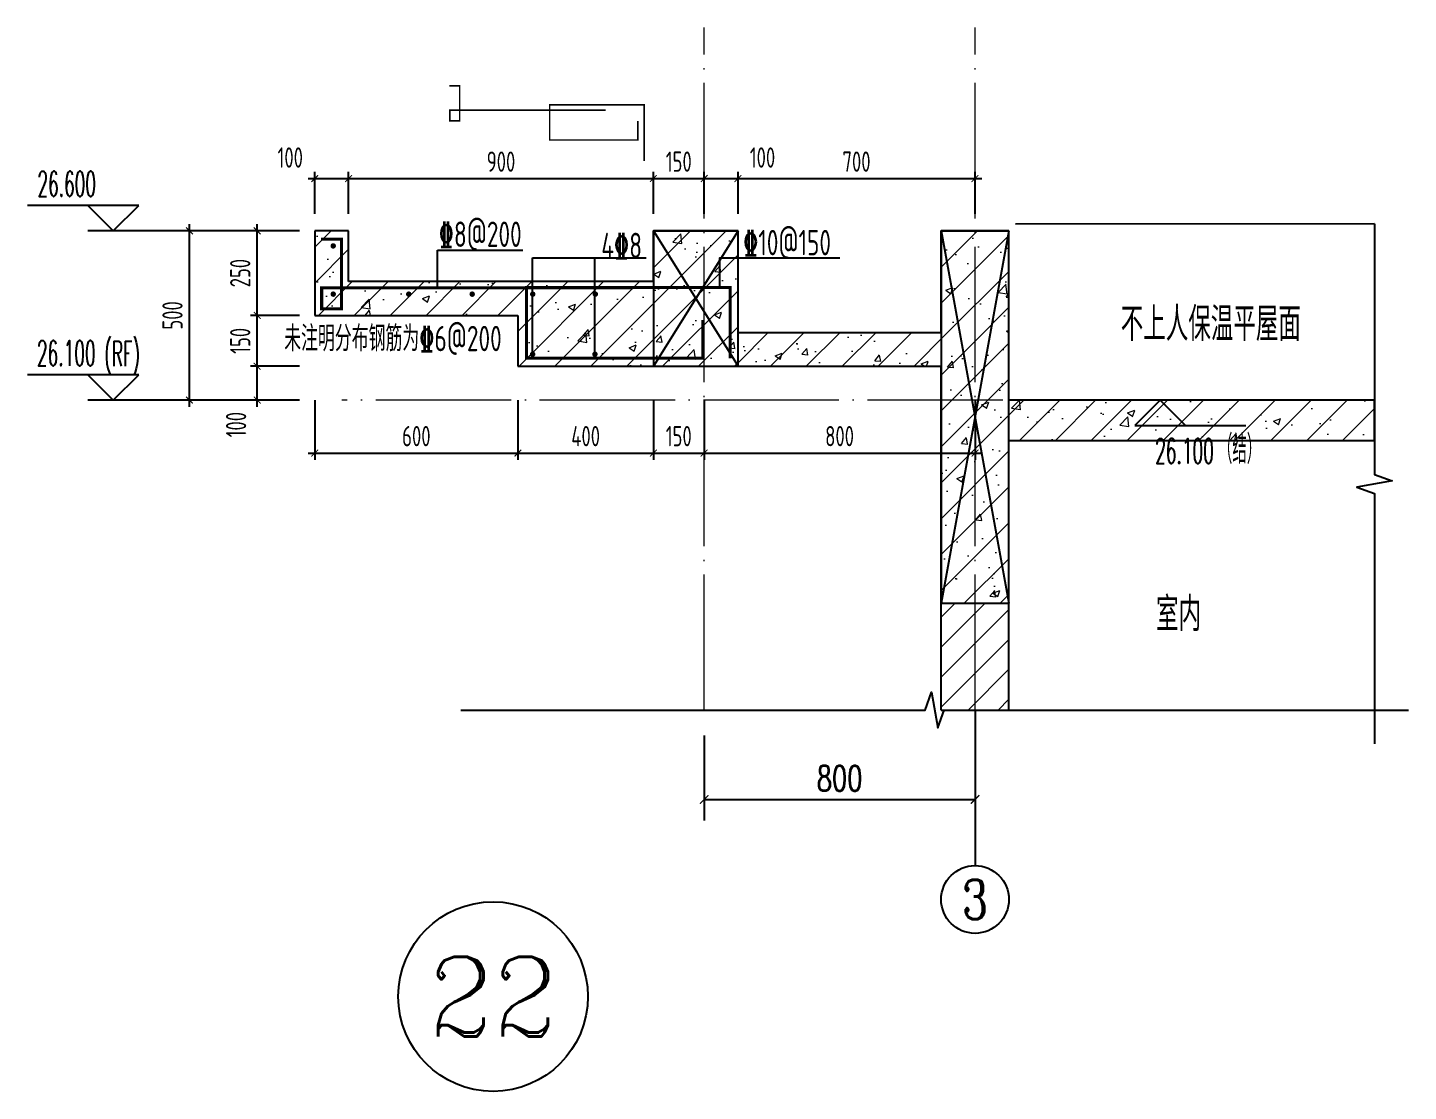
# Model space of a CAD drawing. Extents: x -655480 to 203344, y -294099 to 287156.
# Drawn here: x 168399 to 172477, y 127653 to 130794 of the extents above; entities that cross this region are included whole.
import ezdxf
from ezdxf.enums import TextEntityAlignment as Align

# ---------------------------------------------------------------- set-up
doc = ezdxf.new("R2010")
doc.units = 0
doc.header["$LTSCALE"] = 1000
doc.linetypes.add('DOTE', pattern=[2.42, 2, -0.2, 0.02, -0.2])
doc.layers.get('0').update_dxf_attribs({"linetype": 'CONTINUOUS'})
doc.layers.get('DEFPOINTS').update_dxf_attribs({"linetype": 'CONTINUOUS'})
for name, color, linetype in [('A-AXIS_TEXT', 7, 'CONTINUOUS'), ('AXIS', 3, 'CONTINUOUS'), ('DIM', 2, 'CONTINUOUS'), ('DIM_ELEV', 3, 'CONTINUOUS'), ('DIM_SYMB', 3, 'CONTINUOUS'), ('PUB_TEXT', 2, 'CONTINUOUS'), ('REIN', 6, 'CONTINUOUS'), ('S-大样-砼线', 7, 'CONTINUOUS'), ('S-引出线', 40, 'CONTINUOUS'), ('TEXT', 2, 'CONTINUOUS'), ('WALL', 5, 'CONTINUOUS')]:
    doc.layers.add(name, color=color, linetype=linetype)
for name, color, linetype, lineweight in [('AXIS_TEXT', 7, 'CONTINUOUS', 20), ('DOTE', 19, 'DOTE', 9), ('PUB_HATCH', 8, 'CONTINUOUS', 9)]:
    doc.layers.add(name, color=color, linetype=linetype, lineweight=lineweight)
doc.styles.add('_TCH_AXIS', font='COMPLEX', dxfattribs={"bigfont": 'GBCBIG'})
doc.styles.add('_TCH_DIM', font='SIMPLEX.shx', dxfattribs={"width": 0.7, "bigfont": 'GBCBIG.shx'})
doc.styles.add('_TCH_DIM_T3', font='SIMPLEX', dxfattribs={"width": 0.705882, "bigfont": 'GBCBIG'})
doc.styles.add('COMPLEX', font='COMPLEX')
doc.styles.add('TSSD_DIMENSION', font='Tssdeng.shx', dxfattribs={"width": 0.7, "bigfont": 'tssdchn.shx'})
doc.styles.add('TSSD_REIN', font='tssdeng.shx', dxfattribs={"width": 0.7, "height": 300, "bigfont": 'tssdchn.shx'})
doc.dimstyles.new('_TCH_ARCH&&25', dxfattribs={"dimtxt": 74.375, "dimasz": 25, "dimexe": 62.5, "dimexo": 75, "dimgap": 25, "dimtad": 1, "dimdec": 0, "dimzin": 0, "dimdsep": 46, "dimtxsty": '_TCH_DIM_T3', "dimblk": 'ARCHTICK', "dimcen": 0.09, "dimclrt": 7, "dimazin": 0, "dimtfac": 1, "dimtdec": 0, "dimtix": 1, "dimtmove": 2, "dimatfit": 3, "dimldrblk": 'ARCHTICK', "dimfxl": 1, "dimtolj": 1, "dimtzin": 0, "dimarcsym": 0})
doc.dimstyles.new('TSSD_20_20', dxfattribs={"dimtxt": 60, "dimasz": 20, "dimexe": 20, "dimexo": 50, "dimgap": 20, "dimtad": 1, "dimdec": 0, "dimzin": 0, "dimdsep": 46, "dimtxsty": 'TSSD_DIMENSION', "dimblk": 'ARCHTICK', "dimblk1": 'ARCHTICK', "dimblk2": 'ARCHTICK', "dimcen": 0, "dimdle": 20, "dimclrt": 7, "dimadec": 0, "dimazin": 0, "dimtfac": 1, "dimtdec": 0, "dimtix": 1, "dimtmove": 2, "dimatfit": 3, "dimfxl": 1, "dimtolj": 1, "dimtzin": 0, "dimarcsym": 0})
pattern_1 = [(45, (-512502.04, 291727.59), (-53.0330086, 53.0330086), []), (50, (-512502.04, 291727.6), (215.178055, -18.82564), [22.5, -247.5]), (355, (-512502.04, 291727.6), (-41.6254, 225.65764), [18, -198]), (100.4514, (-512484.11, 291726.02), (173.552815, 206.83186), [19.12206, -210.342634]), (46.1842, (-512502.04, 291787.6), (320.17231, -49.6557), [33.75, -371.25]), (96.6356, (-512475.36, 291783.45), (280.39881, 292.23536), [28.68309, -315.5139]), (351.1842, (-512502.04, 291787.6), (280.39858, 292.23558), [27, -297]), (21, (-512472.04, 291772.6), (179.072116, -120.785667), [22.5, -247.5]), (326, (-512472.04, 291772.6), (72.9946, 217.545014), [18, -198]), (71.4514, (-512457.12, 291762.53), (252.06679, 96.75915), [19.12206, -210.342634]), (37.5, (-512502.04, 291727.59), (3.647957, 99.868156), [0, -195.6, 0, -201, 0, -198.75]), (7.5, (-512502.04, 291727.59), (78.920861, 118.323514), [0, -114.6, 0, -191.1, 0, -75.75]), (327.5, (-512568.94, 291727.59), (160.146731, -6.7664615), [0, -75, 0, -234, 0, -310.5]), (317.5, (-512598.94, 291727.59), (174.95585, 30.031495), [0, -97.5, 0, -155.4, 0, -220.5])]

# ---------------------------------------------------------------- blocks, each defined once
blk = doc.blocks.new('_ArchTick')
at = {"color": 0, "linetype": 'ByBlock', "const_width": 0.15}
blk.add_lwpolyline([(-0.5, -0.5), (0.5, 0.5)], dxfattribs=at)
blk = doc.blocks.new('*D3493')
at = {"layer": 'AXIS', "color": 0, "lineweight": -2, "transparency": 16777216}
for p, q in [((170396.8, 128703.7), (170396.8, 128452.2)), ((171196.8, 128703.7), (171196.8, 128452.2)), ((170396.8, 128514.7), (171196.8, 128514.7))]:
    blk.add_line(p, q, dxfattribs=at)
at = {"layer": 'DEFPOINTS', "color": 0, "transparency": 16777216}
for p in [(170396.8, 128778.7), (171196.8, 128778.7), (171196.8, 128514.7)]:
    blk.add_point(p, dxfattribs=at)
at = {"layer": 'AXIS', "color": 0, "lineweight": -2, "transparency": 16777216, "xscale": 25, "yscale": 25, "zscale": 25, "rotation": 180}
blk.add_blockref('_ArchTick', (170396.8, 128514.7), dxfattribs=at)
at = {"layer": 'AXIS', "color": 0, "lineweight": -2, "transparency": 16777216, "xscale": 25, "yscale": 25, "zscale": 25}
blk.add_blockref('_ArchTick', (171196.8, 128514.7), dxfattribs=at)
at = {"layer": 'AXIS', "color": 7, "transparency": 16777216, "insert": (170796.8, 128576.9), "char_height": 74.38, "attachment_point": 5, "style": '_TCH_DIM_T3'}
blk.add_mtext('\\A1;800', dxfattribs=at)
blk = doc.blocks.new('*D3494')
at = {"layer": 'DEFPOINTS', "color": 0, "transparency": 16777216}
for p in [(169246.8, 129744.1), (169846.8, 129744.1), (169846.8, 129537.6)]:
    blk.add_point(p, dxfattribs=at)
at = {"layer": 'DIM', "color": 0, "lineweight": -2, "transparency": 16777216}
for p, q in [((169246.8, 129694.1), (169246.8, 129517.6)), ((169846.8, 129694.1), (169846.8, 129517.6)), ((169226.8, 129537.6), (169866.8, 129537.6))]:
    blk.add_line(p, q, dxfattribs=at)
at = {"layer": 'DIM', "color": 0, "lineweight": -2, "transparency": 16777216, "xscale": 20, "yscale": 20, "zscale": 20, "rotation": 180}
blk.add_blockref('_ArchTick', (169246.8, 129537.6), dxfattribs=at)
at = {"layer": 'DIM', "color": 0, "lineweight": -2, "transparency": 16777216, "xscale": 20, "yscale": 20, "zscale": 20}
blk.add_blockref('_ArchTick', (169846.8, 129537.6), dxfattribs=at)
at = {"layer": 'DIM', "color": 7, "transparency": 16777216, "insert": (169546.8, 129587.6), "char_height": 60, "attachment_point": 5, "style": 'TSSD_DIMENSION'}
blk.add_mtext('\\A1;600', dxfattribs=at)
blk = doc.blocks.new('*D3495')
at = {"layer": 'DEFPOINTS', "color": 0, "transparency": 16777216}
for p in [(169846.8, 129744.1), (170246.8, 129744.1), (170246.8, 129537.6)]:
    blk.add_point(p, dxfattribs=at)
at = {"layer": 'DIM', "color": 0, "lineweight": -2, "transparency": 16777216}
for p, q in [((169846.8, 129694.1), (169846.8, 129517.6)), ((170246.8, 129694.1), (170246.8, 129517.6)), ((169826.8, 129537.6), (170266.8, 129537.6))]:
    blk.add_line(p, q, dxfattribs=at)
at = {"layer": 'DIM', "color": 0, "lineweight": -2, "transparency": 16777216, "xscale": 20, "yscale": 20, "zscale": 20, "rotation": 180}
blk.add_blockref('_ArchTick', (169846.8, 129537.6), dxfattribs=at)
at = {"layer": 'DIM', "color": 0, "lineweight": -2, "transparency": 16777216, "xscale": 20, "yscale": 20, "zscale": 20}
blk.add_blockref('_ArchTick', (170246.8, 129537.6), dxfattribs=at)
at = {"layer": 'DIM', "color": 7, "transparency": 16777216, "insert": (170046.8, 129587.6), "char_height": 60, "attachment_point": 5, "style": 'TSSD_DIMENSION'}
blk.add_mtext('\\A1;400', dxfattribs=at)
blk = doc.blocks.new('*D3496')
at = {"layer": 'DEFPOINTS', "color": 0, "transparency": 16777216}
for p in [(170246.8, 129744.1), (170396.8, 129744.1), (170396.8, 129537.6)]:
    blk.add_point(p, dxfattribs=at)
at = {"layer": 'DIM', "color": 0, "lineweight": -2, "transparency": 16777216}
for p, q in [((170246.8, 129694.1), (170246.8, 129517.6)), ((170396.8, 129694.1), (170396.8, 129517.6)), ((170226.8, 129537.6), (170416.8, 129537.6))]:
    blk.add_line(p, q, dxfattribs=at)
at = {"layer": 'DIM', "color": 0, "lineweight": -2, "transparency": 16777216, "xscale": 20, "yscale": 20, "zscale": 20, "rotation": 180}
blk.add_blockref('_ArchTick', (170246.8, 129537.6), dxfattribs=at)
at = {"layer": 'DIM', "color": 0, "lineweight": -2, "transparency": 16777216, "xscale": 20, "yscale": 20, "zscale": 20}
blk.add_blockref('_ArchTick', (170396.8, 129537.6), dxfattribs=at)
at = {"layer": 'DIM', "color": 7, "transparency": 16777216, "insert": (170321.8, 129587.6), "char_height": 60, "attachment_point": 5, "style": 'TSSD_DIMENSION'}
blk.add_mtext('\\A1;150', dxfattribs=at)
blk = doc.blocks.new('*D3497')
at = {"layer": 'DEFPOINTS', "color": 0, "transparency": 16777216}
for p in [(170396.8, 129744.1), (171196.8, 129744.1), (171196.8, 129537.6)]:
    blk.add_point(p, dxfattribs=at)
at = {"layer": 'DIM', "color": 0, "lineweight": -2, "transparency": 16777216}
for p, q in [((170396.8, 129694.1), (170396.8, 129517.6)), ((171196.8, 129694.1), (171196.8, 129517.6)), ((170376.8, 129537.6), (171216.8, 129537.6))]:
    blk.add_line(p, q, dxfattribs=at)
at = {"layer": 'DIM', "color": 0, "lineweight": -2, "transparency": 16777216, "xscale": 20, "yscale": 20, "zscale": 20, "rotation": 180}
blk.add_blockref('_ArchTick', (170396.8, 129537.6), dxfattribs=at)
at = {"layer": 'DIM', "color": 0, "lineweight": -2, "transparency": 16777216, "xscale": 20, "yscale": 20, "zscale": 20}
blk.add_blockref('_ArchTick', (171196.8, 129537.6), dxfattribs=at)
at = {"layer": 'DIM', "color": 7, "transparency": 16777216, "insert": (170796.8, 129587.6), "char_height": 60, "attachment_point": 5, "style": 'TSSD_DIMENSION'}
blk.add_mtext('\\A1;800', dxfattribs=at)
blk = doc.blocks.new('*D3498')
at = {"layer": 'DEFPOINTS', "color": 0, "transparency": 16777216}
for p in [(169346.8, 130348.3), (169246.8, 130194.1), (169346.8, 130194.1)]:
    blk.add_point(p, dxfattribs=at)
at = {"layer": 'DIM', "color": 0, "lineweight": -2, "transparency": 16777216}
for p, q in [((169226.8, 130348.3), (169366.8, 130348.3)), ((169246.8, 130244.1), (169246.8, 130368.3)), ((169346.8, 130244.1), (169346.8, 130368.3))]:
    blk.add_line(p, q, dxfattribs=at)
at = {"layer": 'DIM', "color": 0, "lineweight": -2, "transparency": 16777216, "xscale": 20, "yscale": 20, "zscale": 20, "rotation": 180}
blk.add_blockref('_ArchTick', (169246.8, 130348.3), dxfattribs=at)
at = {"layer": 'DIM', "color": 0, "lineweight": -2, "transparency": 16777216, "xscale": 20, "yscale": 20, "zscale": 20}
blk.add_blockref('_ArchTick', (169346.8, 130348.3), dxfattribs=at)
at = {"layer": 'DIM', "color": 7, "transparency": 16777216, "insert": (169174.4, 130410.4), "char_height": 60, "attachment_point": 5, "style": 'TSSD_DIMENSION'}
blk.add_mtext('\\A1;100', dxfattribs=at)
blk = doc.blocks.new('*D3499')
at = {"layer": 'DEFPOINTS', "color": 0, "transparency": 16777216}
for p in [(170246.8, 130348.3), (169346.8, 130194.1), (170246.8, 130194.1)]:
    blk.add_point(p, dxfattribs=at)
at = {"layer": 'DIM', "color": 0, "lineweight": -2, "transparency": 16777216}
for p, q in [((169326.8, 130348.3), (170266.8, 130348.3)), ((169346.8, 130244.1), (169346.8, 130368.3)), ((170246.8, 130244.1), (170246.8, 130368.3))]:
    blk.add_line(p, q, dxfattribs=at)
at = {"layer": 'DIM', "color": 0, "lineweight": -2, "transparency": 16777216, "xscale": 20, "yscale": 20, "zscale": 20, "rotation": 180}
blk.add_blockref('_ArchTick', (169346.8, 130348.3), dxfattribs=at)
at = {"layer": 'DIM', "color": 0, "lineweight": -2, "transparency": 16777216, "xscale": 20, "yscale": 20, "zscale": 20}
blk.add_blockref('_ArchTick', (170246.8, 130348.3), dxfattribs=at)
at = {"layer": 'DIM', "color": 7, "transparency": 16777216, "insert": (169796.8, 130398.3), "char_height": 60, "attachment_point": 5, "style": 'TSSD_DIMENSION'}
blk.add_mtext('\\A1;900', dxfattribs=at)
blk = doc.blocks.new('*D3500')
at = {"layer": 'DEFPOINTS', "color": 0, "transparency": 16777216}
for p in [(170396.8, 130348.3), (170246.8, 130194.1), (170396.8, 130194.1)]:
    blk.add_point(p, dxfattribs=at)
at = {"layer": 'DIM', "color": 0, "lineweight": -2, "transparency": 16777216}
for p, q in [((170226.8, 130348.3), (170416.8, 130348.3)), ((170246.8, 130244.1), (170246.8, 130368.3)), ((170396.8, 130244.1), (170396.8, 130368.3))]:
    blk.add_line(p, q, dxfattribs=at)
at = {"layer": 'DIM', "color": 0, "lineweight": -2, "transparency": 16777216, "xscale": 20, "yscale": 20, "zscale": 20, "rotation": 180}
blk.add_blockref('_ArchTick', (170246.8, 130348.3), dxfattribs=at)
at = {"layer": 'DIM', "color": 0, "lineweight": -2, "transparency": 16777216, "xscale": 20, "yscale": 20, "zscale": 20}
blk.add_blockref('_ArchTick', (170396.8, 130348.3), dxfattribs=at)
at = {"layer": 'DIM', "color": 7, "transparency": 16777216, "insert": (170321.8, 130398.3), "char_height": 60, "attachment_point": 5, "style": 'TSSD_DIMENSION'}
blk.add_mtext('\\A1;150', dxfattribs=at)
blk = doc.blocks.new('*D3501')
at = {"layer": 'DEFPOINTS', "color": 0, "transparency": 16777216}
for p in [(170496.8, 130348.3), (170396.8, 130194.1), (170496.8, 130194.1)]:
    blk.add_point(p, dxfattribs=at)
at = {"layer": 'DIM', "color": 0, "lineweight": -2, "transparency": 16777216}
for p, q in [((170376.8, 130348.3), (170516.8, 130348.3)), ((170396.8, 130244.1), (170396.8, 130368.3)), ((170496.8, 130244.1), (170496.8, 130368.3))]:
    blk.add_line(p, q, dxfattribs=at)
at = {"layer": 'DIM', "color": 0, "lineweight": -2, "transparency": 16777216, "xscale": 20, "yscale": 20, "zscale": 20, "rotation": 180}
blk.add_blockref('_ArchTick', (170396.8, 130348.3), dxfattribs=at)
at = {"layer": 'DIM', "color": 0, "lineweight": -2, "transparency": 16777216, "xscale": 20, "yscale": 20, "zscale": 20}
blk.add_blockref('_ArchTick', (170496.8, 130348.3), dxfattribs=at)
at = {"layer": 'DIM', "color": 7, "transparency": 16777216, "insert": (170569.2, 130410.4), "char_height": 60, "attachment_point": 5, "style": 'TSSD_DIMENSION'}
blk.add_mtext('\\A1;100', dxfattribs=at)
blk = doc.blocks.new('*D3502')
at = {"layer": 'DEFPOINTS', "color": 0, "transparency": 16777216}
for p in [(171196.8, 130348.3), (170496.8, 130194.1), (171196.8, 130194.1)]:
    blk.add_point(p, dxfattribs=at)
at = {"layer": 'DIM', "color": 0, "lineweight": -2, "transparency": 16777216}
for p, q in [((170476.8, 130348.3), (171216.8, 130348.3)), ((170496.8, 130244.1), (170496.8, 130368.3)), ((171196.8, 130244.1), (171196.8, 130368.3))]:
    blk.add_line(p, q, dxfattribs=at)
at = {"layer": 'DIM', "color": 0, "lineweight": -2, "transparency": 16777216, "xscale": 20, "yscale": 20, "zscale": 20, "rotation": 180}
blk.add_blockref('_ArchTick', (170496.8, 130348.3), dxfattribs=at)
at = {"layer": 'DIM', "color": 0, "lineweight": -2, "transparency": 16777216, "xscale": 20, "yscale": 20, "zscale": 20}
blk.add_blockref('_ArchTick', (171196.8, 130348.3), dxfattribs=at)
at = {"layer": 'DIM', "color": 7, "transparency": 16777216, "insert": (170846.8, 130398.3), "char_height": 60, "attachment_point": 5, "style": 'TSSD_DIMENSION'}
blk.add_mtext('\\A1;700', dxfattribs=at)
blk = doc.blocks.new('*D3503')
at = {"layer": 'DEFPOINTS', "color": 0, "transparency": 16777216}
for p in [(169076.6, 130194.1), (169251.2, 130194.1), (169251.2, 129944.1)]:
    blk.add_point(p, dxfattribs=at)
at = {"layer": 'DIM', "color": 0, "lineweight": -2, "transparency": 16777216}
for p, q in [((169201.2, 130194.1), (169056.6, 130194.1)), ((169076.6, 129924.1), (169076.6, 130214.1)), ((169201.2, 129944.1), (169056.6, 129944.1))]:
    blk.add_line(p, q, dxfattribs=at)
at = {"layer": 'DIM', "color": 0, "lineweight": -2, "transparency": 16777216, "xscale": 20, "yscale": 20, "zscale": 20}
for p, rotation in [((169076.6, 130194.1), 90), ((169076.6, 129944.1), 270)]:
    blk.add_blockref('_ArchTick', p, dxfattribs=dict(at, rotation=rotation))
at = {"layer": 'DIM', "color": 7, "transparency": 16777216, "insert": (169026.6, 130069.1), "char_height": 60, "attachment_point": 5, "rotation": 90, "style": 'TSSD_DIMENSION'}
blk.add_mtext('\\A1;250', dxfattribs=at)
blk = doc.blocks.new('*D3504')
at = {"layer": 'DEFPOINTS', "color": 0, "transparency": 16777216}
for p in [(169076.6, 129944.1), (169251.2, 129944.1), (169251.2, 129794.1)]:
    blk.add_point(p, dxfattribs=at)
at = {"layer": 'DIM', "color": 0, "lineweight": -2, "transparency": 16777216}
for p, q in [((169201.2, 129944.1), (169056.6, 129944.1)), ((169076.6, 129774.1), (169076.6, 129964.1)), ((169201.2, 129794.1), (169056.6, 129794.1))]:
    blk.add_line(p, q, dxfattribs=at)
at = {"layer": 'DIM', "color": 0, "lineweight": -2, "transparency": 16777216, "xscale": 20, "yscale": 20, "zscale": 20}
for p, rotation in [((169076.6, 129944.1), 90), ((169076.6, 129794.1), 270)]:
    blk.add_blockref('_ArchTick', p, dxfattribs=dict(at, rotation=rotation))
at = {"layer": 'DIM', "color": 7, "transparency": 16777216, "insert": (169026.6, 129869.1), "char_height": 60, "attachment_point": 5, "rotation": 90, "style": 'TSSD_DIMENSION'}
blk.add_mtext('\\A1;150', dxfattribs=at)
blk = doc.blocks.new('*D3505')
at = {"layer": 'DEFPOINTS', "color": 0, "transparency": 16777216}
for p in [(169076.6, 129794.1), (169251.2, 129794.1), (169251.2, 129694.1)]:
    blk.add_point(p, dxfattribs=at)
at = {"layer": 'DIM', "color": 0, "lineweight": -2, "transparency": 16777216}
for p, q in [((169076.6, 129674.1), (169076.6, 129814.1)), ((169201.2, 129794.1), (169056.6, 129794.1)), ((169201.2, 129694.1), (169056.6, 129694.1))]:
    blk.add_line(p, q, dxfattribs=at)
at = {"layer": 'DIM', "color": 0, "lineweight": -2, "transparency": 16777216, "xscale": 20, "yscale": 20, "zscale": 20}
for p, rotation in [((169076.6, 129794.1), 90), ((169076.6, 129694.1), 270)]:
    blk.add_blockref('_ArchTick', p, dxfattribs=dict(at, rotation=rotation))
at = {"layer": 'DIM', "color": 7, "transparency": 16777216, "insert": (169014.4, 129621.7), "char_height": 60, "attachment_point": 5, "rotation": 90, "style": 'TSSD_DIMENSION'}
blk.add_mtext('\\A1;100', dxfattribs=at)
blk = doc.blocks.new('*D3506')
at = {"layer": 'DEFPOINTS', "color": 0, "transparency": 16777216}
for p in [(168876.6, 130194.1), (169176.6, 130194.1), (169176.6, 129694.1)]:
    blk.add_point(p, dxfattribs=at)
at = {"layer": 'DIM', "color": 0, "lineweight": -2, "transparency": 16777216}
for p, q in [((169126.6, 130194.1), (168856.6, 130194.1)), ((168876.6, 129674.1), (168876.6, 130214.1)), ((169126.6, 129694.1), (168856.6, 129694.1))]:
    blk.add_line(p, q, dxfattribs=at)
at = {"layer": 'DIM', "color": 0, "lineweight": -2, "transparency": 16777216, "xscale": 20, "yscale": 20, "zscale": 20}
for p, rotation in [((168876.6, 130194.1), 90), ((168876.6, 129694.1), 270)]:
    blk.add_blockref('_ArchTick', p, dxfattribs=dict(at, rotation=rotation))
at = {"layer": 'DIM', "color": 7, "transparency": 16777216, "insert": (168826.6, 129944.1), "char_height": 60, "attachment_point": 5, "rotation": 90, "style": 'TSSD_DIMENSION'}
blk.add_mtext('\\A1;500', dxfattribs=at)
blk = doc.blocks.new('_AXISO')
blk.add_circle((0, 0), 0.5)
at = {"layer": 'A-AXIS_TEXT', "style": 'COMPLEX', "width": 1.041667}
blk.add_attdef('A', text='', height=0.56, dxfattribs=at).set_placement((-0.25, -0.28), (0.25, -0.28), align=Align.FIT)

msp = doc.modelspace()

# ---------------------------------------------------------------- hatches: boundary and pattern name
at = {"layer": 'PUB_HATCH'}
h = msp.add_hatch(dxfattribs=at)
h.set_pattern_fill('钢筋混凝土', color=256, scale=30, style=0)
h.set_pattern_definition(pattern_1)
h.paths.add_polyline_path([(170496.81, 130044.09), (169346.81, 130044.09), (169346.81, 130194.09), (169246.81, 130194.09), (169246.81, 129944.09), (169846.81, 129944.09), (169846.81, 129794.09), (170496.81, 129794.09)])
h = msp.add_hatch(dxfattribs=at)
h.set_pattern_fill('钢筋混凝土', color=256, scale=30, style=0)
h.set_pattern_definition(pattern_1)
h.paths.add_polyline_path([(170496.81, 130044.09), (170496.81, 130194.09), (170246.81, 130194.09), (170246.81, 130044.09)])
h = msp.add_hatch(dxfattribs=at)
h.set_pattern_fill('钢筋混凝土', color=256, scale=30, style=0)
h.set_pattern_definition(pattern_1)
h.paths.add_polyline_path([(171163.48, 129860.76), (171296.81, 129894.09), (171296.81, 130194.09), (171096.81, 130194.09), (171096.81, 129894.09)])
h = msp.add_hatch(dxfattribs=at)
h.set_pattern_fill('钢筋混凝土', color=256, scale=30, style=0)
h.set_pattern_definition(pattern_1)
h.paths.add_polyline_path([(170496.81, 129794.09), (171096.81, 129794.09), (171163.48, 129860.76), (171096.81, 129894.09), (170496.81, 129894.09)])
h = msp.add_hatch(dxfattribs=at)
h.set_pattern_fill('钢筋混凝土', color=256, scale=30, style=0)
h.set_pattern_definition(pattern_1)
h.paths.add_polyline_path([(171230.15, 129654.09), (171296.81, 129694.09), (171296.81, 129894.09), (171163.48, 129860.76), (171096.81, 129794.09), (171096.81, 129694.09)])
h = msp.add_hatch(dxfattribs=at)
h.set_pattern_fill('钢筋混凝土', color=256, scale=30, style=0)
h.set_pattern_definition(pattern_1)
h.paths.add_polyline_path([(171296.81, 129094.09), (171296.81, 129574.09), (171230.15, 129654.09), (171096.81, 129694.09), (171096.81, 129094.09)])
h = msp.add_hatch(dxfattribs=at)
h.set_pattern_fill('钢筋混凝土', color=256, scale=30, style=0)
h.set_pattern_definition(pattern_1)
h.paths.add_polyline_path([(172376.81, 129694.09), (171296.81, 129694.09), (171230.15, 129654.09), (171296.81, 129574.09), (172376.81, 129574.09)])
h = msp.add_hatch(dxfattribs=at)
h.set_pattern_fill('普通砖', color=256, scale=25, style=0)
h.set_pattern_definition([(45, (-512502.044, 291772.47), (-44.1941915, 44.1941915), [])])
h.paths.add_polyline_path([(171296.81, 128778.72), (171296.81, 129094.09), (171096.81, 129094.09), (171096.81, 128778.72)])

# ---------------------------------------------------------------- linework, layer by layer
at = {"color": 251, "true_color": 0x636466}
msp.add_line((172376.81, 130214.2), (171316.81, 130214.09), dxfattribs=at)
at = {"layer": 'AXIS'}
msp.add_line((171196.81, 128778.72), (171196.81, 128319.33), dxfattribs=at)
at = {"layer": 'AXIS', "color": 6}
msp.add_circle((169773.29, 127932.58), 280, dxfattribs=at)
at = {"layer": 'DIM_ELEV'}
for p, q in [((168726.62, 130269.09), (168398.62, 130269.09)), ((168651.62, 130194.09), (168576.62, 130269.09)), ((168651.62, 130194.09), (168726.62, 130269.09)), ((169076.62, 130194.09), (168576.62, 130194.09)), ((168726.62, 129769.09), (168398.62, 129769.09)), ((168651.62, 129694.09), (168576.62, 129769.09)), ((168651.62, 129694.09), (168726.62, 129769.09)), ((169076.62, 129694.09), (168576.62, 129694.09))]:
    msp.add_line(p, q, dxfattribs=at)
at = {"layer": 'DIM_ELEV', "color": 3}
for p, q in [((171743.53, 129694.09), (171668.53, 129619.09)), ((171743.53, 129694.09), (171818.53, 129619.09)), ((171668.53, 129619.09), (171996.53, 129619.09))]:
    msp.add_line(p, q, dxfattribs=at)
at = {"layer": 'DIM_SYMB'}
for points in [[(172376.81, 130214.2), (172376.81, 129474.59), (172429.31, 129455.48), (172324.31, 129436.97), (172376.81, 129418.34), (172376.81, 128678.72)], [(169678.53, 128778.72), (171049.55, 128778.72), (171068.65, 128831.22), (171087.17, 128726.22), (171105.8, 128778.72), (172476.81, 128778.72)]]:
    msp.add_lwpolyline(points, dxfattribs=at)
at = {"layer": 'DOTE', "color": 1, "linetype": 'DOTE', "ltscale": 0.2}
for p, q in [((170396.81, 128778.72), (170396.81, 130794.09)), ((171196.81, 128778.72), (171196.81, 130794.09)), ((172246.81, 129694.09), (169326.62, 129694.09))]:
    msp.add_line(p, q, dxfattribs=at)
at = {"layer": 'REIN'}
for points, const_width in [([(169644.64, 130622.11), (169674.91, 130622.11), (169674.91, 130518.97), (169645.79, 130518.97), (169645.79, 130550.05), (170105.73, 130550.05)], 4.5), ([(170219.73, 130400.1), (170219.73, 130566.33), (169940.55, 130566.33), (169940.55, 130462.15), (170200.69, 130462.15), (170200.69, 130518.5)], 4.5), ([(169264.75, 130169.63), (169325.29, 130169.63), (169325.29, 129963.35), (169267.05, 129963.35), (169267.05, 130025.51), (170186.92, 130025.51)], 9), ([(170473.34, 129817.77), (170473.34, 130026.56), (169872.33, 130026.56), (169872.33, 129818.19), (170392.63, 129818.19), (170392.63, 129930.89)], 9)]:
    msp.add_lwpolyline(points, dxfattribs=dict(at, const_width=const_width))
at = {"layer": 'REIN', "const_width": 8}
for points in [[(169297.22, 130149.41, 1), (169305.22, 130149.41, 1)], [(169297.22, 130006.96, 1), (169305.22, 130006.96, 1)], [(169520.26, 130006.96, 1), (169528.26, 130006.96, 1)], [(169707.7, 130006.96, 1), (169715.7, 130006.96, 1)], [(169886.62, 130006.96, 1), (169894.62, 130006.96, 1)], [(170071.41, 130006.96, 1), (170079.41, 130006.96, 1)], [(169886.21, 129829.51, 1), (169894.21, 129829.51, 1)], [(170070.27, 129829.51, 1), (170078.27, 129829.51, 1)]]:
    msp.add_lwpolyline(points, format="xyb", close=True, dxfattribs=at)
at = {"layer": 'S-大样-砼线'}
for p, q in [((170246.81, 130194.1), (170496.81, 129794.08)), ((170496.81, 130194.09), (170246.81, 129794.09)), ((171096.81, 130194.09), (171296.81, 129094.09)), ((171296.81, 130194.09), (171096.82, 129094.09))]:
    msp.add_line(p, q, dxfattribs=at)
for points in [[(170496.81, 130194.09), (170246.81, 130194.1), (170246.81, 129794.09), (170496.81, 129794.08)], [(171296.81, 130194.09), (171096.81, 130194.09), (171096.81, 129094.09), (171296.81, 129094.09)]]:
    msp.add_lwpolyline(points, close=True, dxfattribs=at)
at = {"layer": 'S-引出线'}
for p, q in [((169609.65, 130025.51), (169609.65, 130137.27)), ((169609.65, 130137.27), (169861.07, 130137.27)), ((169890.21, 129829.51), (169890.21, 130114.27)), ((169890.21, 130114.27), (170225.82, 130114.27)), ((170074.27, 129829.51), (170074.27, 130114.27))]:
    msp.add_line(p, q, dxfattribs=at)
msp.add_lwpolyline([(170442.99, 130026.56), (170442.99, 130114.35), (170797.86, 130114.35)], dxfattribs=at)
at = {"layer": 'WALL'}
for p, q in [((169346.81, 130194.09), (169246.81, 130194.09)), ((169246.81, 130194.09), (169246.81, 129944.09)), ((169346.81, 130044.09), (169346.81, 130194.09)), ((170246.81, 130044.09), (170246.81, 130194.09)), ((170246.81, 130194.09), (170496.81, 130194.09)), ((170496.81, 130044.09), (170496.81, 130194.09)), ((171096.81, 129894.09), (171096.81, 130194.09)), ((171096.81, 130194.09), (171296.81, 130194.09)), ((171296.81, 129894.09), (171296.81, 130194.09)), ((170246.81, 130044.09), (169346.81, 130044.09)), ((170496.81, 129894.09), (170496.81, 130044.09)), ((169246.81, 129944.09), (169846.81, 129944.09)), ((169846.81, 129944.09), (169846.81, 129794.09)), ((170496.81, 129894.09), (171096.81, 129894.09)), ((171296.81, 129694.09), (171296.81, 129894.09)), ((169846.81, 129794.09), (170496.81, 129794.09)), ((170496.81, 129794.09), (171096.81, 129794.09)), ((171096.81, 129694.09), (171096.81, 129794.09)), ((171096.81, 129094.09), (171096.81, 129694.09)), ((172376.81, 129694.09), (171296.81, 129694.09)), ((172376.81, 129574.09), (172376.81, 129694.09)), ((171296.81, 129094.09), (171296.81, 129574.09)), ((172376.81, 129574.09), (171296.81, 129574.09)), ((171096.81, 129094.09), (171296.81, 129094.09)), ((171096.81, 128778.72), (171096.81, 129094.09)), ((171296.81, 128778.72), (171296.81, 129094.09)), ((171096.81, 128778.72), (171296.81, 128778.72))]:
    msp.add_line(p, q, dxfattribs=at)

# ---------------------------------------------------------------- block references
at = {"layer": 'AXIS'}
ref = msp.add_blockref('_AXISO', (171196.81, 128219.33), dxfattribs=dict(at, xscale=200, yscale=200, zscale=200))
ref.add_attrib('A', '3', dxfattribs={"layer": 'AXIS_TEXT', "height": 116.49, "style": '_TCH_AXIS'}).set_placement((171157.98, 128161.09), (171235.64, 128161.09), align=Align.FIT)

# ---------------------------------------------------------------- texts
at = {"layer": 'AXIS_TEXT', "color": 6, "style": '_TCH_AXIS'}
msp.add_text('22', height=235.421, dxfattribs=at).set_placement((169582.71, 127814.87), (169963.87, 127814.87), align=Align.FIT)
at = {"layer": 'DIM_ELEV', "color": 7, "style": '_TCH_DIM'}
for s, height, width, p in [('26.100', 74.375, 0.494118, (171728.98, 129506.57)), ('（结）', 84.397, 0.7, (171914.48, 129506.57))]:
    msp.add_text(s, height=height, dxfattribs=dict(at, width=width)).set_placement(p)
at = {"layer": 'PUB_TEXT'}
for s, height, style, width, p in [('26.600', 74.375, '_TCH_DIM', 0.494118, (168427.52, 130295.34)), ('不上人保温平屋面', 100, 'TSSD_REIN', 0.7, (171627.29, 129868.44)), ('26.100', 74.375, '_TCH_DIM', 0.494118, (168426.12, 129795.34)), ('(RF)', 74.375, '_TCH_DIM', 0.494118, (168624.87, 129794.12)), ('室内', 100, 'TSSD_REIN', 0.7, (171731.36, 129012.05))]:
    msp.add_text(s, height=height, dxfattribs=dict(at, style=style, width=width)).set_placement(p)
at = {"layer": 'TEXT', "style": 'TSSD_REIN', "width": 0.7}
for s, p in [('%%1328@200', (169612.83, 130146.41)), ('4%%1328', (170092.95, 130113.16)), ('%%13210@150', (170511.82, 130121.75)), ('未注明分布钢筋为%%1326@200', (169156.37, 129838.41))]:
    msp.add_text(s, height=75, rotation=0, dxfattribs=at).set_placement(p)

# ---------------------------------------------------------------- dimensions: what is measured, and where the dimension line sits
at = {"layer": 'AXIS'}
dim = msp.add_aligned_dim(p1=(170396.81, 128778.72), p2=(171196.81, 128778.72), distance=-264.03, dimstyle='_TCH_ARCH&&25', dxfattribs=at)
dim.commit()
dim.dimension.update_dxf_attribs({"geometry": '*D3493', "text_midpoint": (170796.81, 128576.88)})
at = {"layer": 'DIM'}
for base, p1, p2, angle, picture, middle in [((169346.81, 130348.25), (169246.81, 130194.09), (169346.81, 130194.09), 360, '*D3498', (169174.4, 130410.44)), ((170496.81, 130348.25), (170396.81, 130194.09), (170496.81, 130194.09), 360, '*D3501', (170569.23, 130410.44)), ((169076.62, 129794.09), (169251.23, 129694.09), (169251.23, 129794.09), 90, '*D3505', (169014.43, 129621.68))]:
    dim = msp.add_linear_dim(base=base, p1=p1, p2=p2, angle=angle, dimstyle='TSSD_20_20', dxfattribs=at)
    dim.commit()
    dim.dimension.update_dxf_attribs({"geometry": picture, "text_midpoint": middle, "dimtype": 161})
for p1, p2, distance, picture, middle in [((169346.81, 130194.09), (170246.81, 130194.09), 154.16, '*D3499', (169796.81, 130398.25)), ((170246.81, 130194.09), (170396.81, 130194.09), 154.16, '*D3500', (170321.81, 130398.25)), ((170496.81, 130194.09), (171196.81, 130194.09), 154.16, '*D3502', (170846.81, 130398.25)), ((169176.62, 129694.09), (169176.62, 130194.09), 300, '*D3506', (168826.62, 129944.09)), ((169251.23, 129944.09), (169251.23, 130194.09), 174.61, '*D3503', (169026.62, 130069.09)), ((169251.23, 129794.09), (169251.23, 129944.09), 174.61, '*D3504', (169026.62, 129869.09)), ((169246.81, 129744.09), (169846.81, 129744.09), -206.45, '*D3494', (169546.81, 129587.64)), ((169846.81, 129744.09), (170246.81, 129744.09), -206.45, '*D3495', (170046.81, 129587.64)), ((170246.81, 129744.09), (170396.81, 129744.09), -206.45, '*D3496', (170321.81, 129587.64)), ((170396.81, 129744.09), (171196.81, 129744.09), -206.45, '*D3497', (170796.81, 129587.64))]:
    dim = msp.add_aligned_dim(p1=p1, p2=p2, distance=distance, dimstyle='TSSD_20_20', dxfattribs=at)
    dim.commit()
    dim.dimension.update_dxf_attribs({"geometry": picture, "text_midpoint": middle})

doc.saveas('drawing.dxf')
